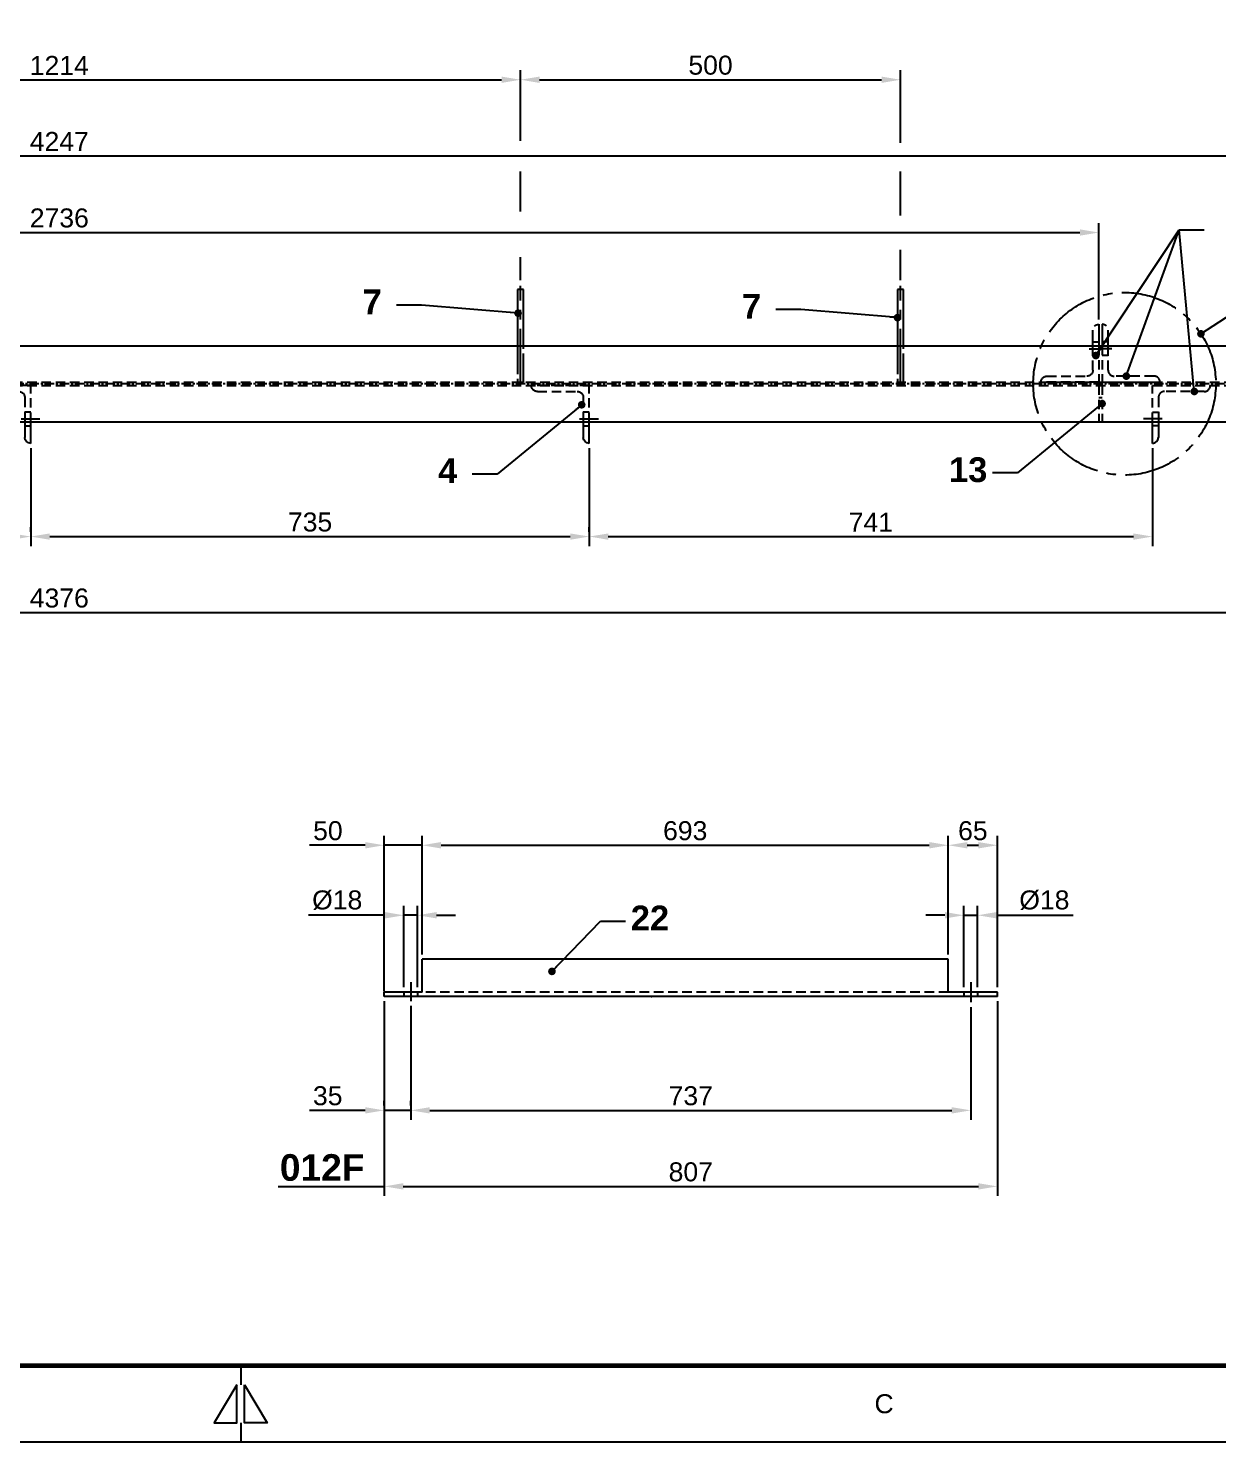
# Model space of a CAD drawing. Header units: millimetres. Extents: x -11137 to 17544, y -5373 to 15400.
# Drawn here: x 2880 to 4446, y 0 to 1859 of the extents above; entities that cross this region are included whole.
import ezdxf
from ezdxf.enums import TextEntityAlignment as Align

# ---------------------------------------------------------------- set-up
doc = ezdxf.new("R2010")
doc.units = ezdxf.units.MM
doc.header["$LTSCALE"] = 100
doc.header["$MEASUREMENT"] = 0
for name, pattern in [('CENTER', [2, 1.25, -0.25, 0.25, -0.25]), ('CENTER2', [1.125, 0.75, -0.125, 0.125, -0.125]), ('HIDDEN', [0.375, 0.25, -0.125])]:
    doc.linetypes.add(name, pattern=pattern)
for name, color, linetype in [('2D_BEMASSUNG', 1, 'Continuous'), ('CENTRO', 1, 'CENTER'), ('EM-PJ-CENTRO', 10, 'CENTER2'), ('EM-PJ-CONTORNO', 3, 'Continuous'), ('EM-PJ-COTA', 7, 'Continuous'), ('EM-PJ-TEXTO', 7, 'Continuous'), ('EM-PJ-TRACEJADA', 1, 'HIDDEN')]:
    doc.layers.add(name, color=color, linetype=linetype)
doc.styles.add('PADRAO ANGLO', font='arial.ttf')
doc.styles.add('PADRAO ANGLO NEG', font='arialbd.ttf')
doc.dimstyles.new('COTAS-ANGLO-PADRÃO', dxfattribs={"dimscale": 10, "dimtxt": 2.5, "dimasz": 2.5, "dimexe": 1.25, "dimexo": 0.625, "dimtad": 1, "dimtxsty": 'PADRAO ANGLO', "dimcen": 2.5, "dimclrd": 256, "dimclre": 256, "dimclrt": 256, "dimadec": 0, "dimazin": 0, "dimtfac": 1, "dimtmove": 0, "dimatfit": 0, "dimfxl": 1, "dimarcsym": 0})

# ---------------------------------------------------------------- blocks, each defined once
blk = doc.blocks.new('FORMATO_A1')
for p, q in [((316, 10), (316, 7.5)), ((316, 2.5), (316, 0)), ((0, 0), (841, 0))]:
    blk.add_line(p, q)
at = {"const_width": 0.6}
blk.add_lwpolyline([(831, 584), (25, 584), (25, 10), (831, 10)], close=True, dxfattribs=at)
for points in [[(315.5, 7.5), (312.5, 2.5), (315.5, 2.5)], [(316.5, 7.5), (319.5, 2.5), (316.5, 2.5)]]:
    blk.add_lwpolyline(points, close=True)
at = {"style": 'PADRAO ANGLO'}
blk.add_text('C', height=2.5, dxfattribs=at).set_placement((400.66, 5), align=Align.MIDDLE)
blk = doc.blocks.new('*D43')
at = {"layer": 'Defpoints', "color": 0, "transparency": 16777216}
for p in [(733.2, 1389.6), (5109.4, 1388.7), (5109.4, 1090.8)]:
    blk.add_point(p, dxfattribs=at)
at = {"layer": 'EM-PJ-COTA', "lineweight": -2, "transparency": 16777216}
for p, q in [((733.2, 1383.4), (733.2, 1078.3)), ((5109.4, 1382.4), (5109.4, 1078.3)), ((758.2, 1090.8), (5084.4, 1090.8))]:
    blk.add_line(p, q, dxfattribs=at)
at = {"layer": 'EM-PJ-COTA', "transparency": 16777216}
for points in [[(758.2, 1094.9), (758.2, 1086.6), (733.2, 1090.8)], [(5084.4, 1094.9), (5084.4, 1086.6), (5109.4, 1090.8)]]:
    blk.add_solid(points, dxfattribs=at)
at = {"layer": 'EM-PJ-COTA', "transparency": 16777216, "insert": (2921.3, 1109.8), "char_height": 25, "attachment_point": 5, "style": 'PADRAO ANGLO'}
blk.add_mtext('4376', dxfattribs=at)
blk = doc.blocks.new('*D46')
at = {"layer": 'Defpoints', "color": 0, "transparency": 16777216}
for p in [(2883.8, 1313.4), (2148.5, 1190.8), (2883.8, 1190.8)]:
    blk.add_point(p, dxfattribs=at)
at = {"layer": 'EM-PJ-COTA', "lineweight": -2, "transparency": 16777216}
for p, q in [((2883.8, 1307.2), (2883.8, 1178.3)), ((2148.5, 1197), (2148.5, 1203.3)), ((2173.5, 1190.8), (2858.8, 1190.8))]:
    blk.add_line(p, q, dxfattribs=at)
at = {"layer": 'EM-PJ-COTA', "transparency": 16777216}
for points in [[(2173.5, 1194.9), (2173.5, 1186.6), (2148.5, 1190.8)], [(2858.8, 1194.9), (2858.8, 1186.6), (2883.8, 1190.8)]]:
    blk.add_solid(points, dxfattribs=at)
at = {"layer": 'EM-PJ-COTA', "transparency": 16777216, "insert": (2516.2, 1209.8), "char_height": 25, "attachment_point": 5, "style": 'PADRAO ANGLO'}
blk.add_mtext('735', dxfattribs=at)
blk = doc.blocks.new('*D47')
at = {"layer": 'Defpoints', "color": 0, "transparency": 16777216}
for p in [(3618.7, 1313.4), (2883.8, 1190.8), (3618.7, 1190.8)]:
    blk.add_point(p, dxfattribs=at)
at = {"layer": 'EM-PJ-COTA', "lineweight": -2, "transparency": 16777216}
for p, q in [((3618.7, 1307.2), (3618.7, 1178.3)), ((2883.8, 1197), (2883.8, 1203.3)), ((2908.8, 1190.8), (3593.7, 1190.8))]:
    blk.add_line(p, q, dxfattribs=at)
at = {"layer": 'EM-PJ-COTA', "transparency": 16777216}
for points in [[(2908.8, 1194.9), (2908.8, 1186.6), (2883.8, 1190.8)], [(3593.7, 1194.9), (3593.7, 1186.6), (3618.7, 1190.8)]]:
    blk.add_solid(points, dxfattribs=at)
at = {"layer": 'EM-PJ-COTA', "transparency": 16777216, "insert": (3251.3, 1209.8), "char_height": 25, "attachment_point": 5, "style": 'PADRAO ANGLO'}
blk.add_mtext('735', dxfattribs=at)
blk = doc.blocks.new('*D48')
at = {"layer": 'Defpoints', "color": 0, "transparency": 16777216}
for p in [(4359.7, 1313.4), (3618.7, 1190.8), (4359.7, 1190.8)]:
    blk.add_point(p, dxfattribs=at)
at = {"layer": 'EM-PJ-COTA', "lineweight": -2, "transparency": 16777216}
for p, q in [((4359.7, 1307.2), (4359.7, 1178.3)), ((3618.7, 1197), (3618.7, 1203.3)), ((3643.7, 1190.8), (4334.7, 1190.8))]:
    blk.add_line(p, q, dxfattribs=at)
at = {"layer": 'EM-PJ-COTA', "transparency": 16777216}
for points in [[(3643.7, 1194.9), (3643.7, 1186.6), (3618.7, 1190.8)], [(4334.7, 1194.9), (4334.7, 1186.6), (4359.7, 1190.8)]]:
    blk.add_solid(points, dxfattribs=at)
at = {"layer": 'EM-PJ-COTA', "transparency": 16777216, "insert": (3989.2, 1209.6), "char_height": 25, "attachment_point": 5, "style": 'PADRAO ANGLO'}
blk.add_mtext('741', dxfattribs=at)
blk = doc.blocks.new('*D50')
at = {"layer": 'Defpoints', "color": 0, "transparency": 16777216}
for p in [(1553.5, 1590.8), (4289.2, 1590.8), (4289.2, 1470.1)]:
    blk.add_point(p, dxfattribs=at)
at = {"layer": 'EM-PJ-COTA', "lineweight": -2, "transparency": 16777216}
for p, q in [((1553.5, 1597), (1553.5, 1603.3)), ((4289.2, 1476.4), (4289.2, 1603.3)), ((1578.5, 1590.8), (4264.2, 1590.8))]:
    blk.add_line(p, q, dxfattribs=at)
at = {"layer": 'EM-PJ-COTA', "transparency": 16777216}
for points in [[(1578.5, 1594.9), (1578.5, 1586.6), (1553.5, 1590.8)], [(4264.2, 1594.9), (4264.2, 1586.6), (4289.2, 1590.8)]]:
    blk.add_solid(points, dxfattribs=at)
at = {"layer": 'EM-PJ-COTA', "transparency": 16777216, "insert": (2921.3, 1609.8), "char_height": 25, "attachment_point": 5, "style": 'PADRAO ANGLO'}
blk.add_mtext('2736', dxfattribs=at)
blk = doc.blocks.new('*D53')
at = {"layer": 'Defpoints', "color": 0, "transparency": 16777216}
for p in [(2314.4, 1791.8), (3528.2, 1791.8), (3528.2, 1521.8)]:
    blk.add_point(p, dxfattribs=at)
at = {"layer": 'EM-PJ-COTA', "lineweight": -2, "transparency": 16777216}
for p, q in [((2314.4, 1798), (2314.4, 1804.3)), ((3528.2, 1711.3), (3528.2, 1804.3)), ((2339.4, 1791.8), (3503.2, 1791.8)), ((3528.2, 1618.4), (3528.2, 1671.1)), ((3528.2, 1528), (3528.2, 1558.3))]:
    blk.add_line(p, q, dxfattribs=at)
at = {"layer": 'EM-PJ-COTA', "transparency": 16777216}
for points in [[(2339.4, 1795.9), (2339.4, 1787.6), (2314.4, 1791.8)], [(3503.2, 1795.9), (3503.2, 1787.6), (3528.2, 1791.8)]]:
    blk.add_solid(points, dxfattribs=at)
at = {"layer": 'EM-PJ-COTA', "transparency": 16777216, "insert": (2921.3, 1810.6), "char_height": 25, "attachment_point": 5, "style": 'PADRAO ANGLO'}
blk.add_mtext('1214', dxfattribs=at)
blk = doc.blocks.new('*D54')
at = {"layer": 'Defpoints', "color": 0, "transparency": 16777216}
for p in [(3528.2, 1791.8), (4028.2, 1791.8), (4028.2, 1521.8)]:
    blk.add_point(p, dxfattribs=at)
at = {"layer": 'EM-PJ-COTA', "lineweight": -2, "transparency": 16777216}
for p, q in [((3528.2, 1798), (3528.2, 1804.3)), ((4028.2, 1708.7), (4028.2, 1804.3)), ((3553.2, 1791.8), (4003.2, 1791.8)), ((4028.2, 1613.2), (4028.2, 1671.1)), ((4028.2, 1528), (4028.2, 1568.1))]:
    blk.add_line(p, q, dxfattribs=at)
at = {"layer": 'EM-PJ-COTA', "transparency": 16777216}
for points in [[(3553.2, 1795.9), (3553.2, 1787.6), (3528.2, 1791.8)], [(4003.2, 1795.9), (4003.2, 1787.6), (4028.2, 1791.8)]]:
    blk.add_solid(points, dxfattribs=at)
at = {"layer": 'EM-PJ-COTA', "transparency": 16777216, "insert": (3778.2, 1810.8), "char_height": 25, "attachment_point": 5, "style": 'PADRAO ANGLO'}
blk.add_mtext('500', dxfattribs=at)
blk = doc.blocks.new("u8'")
at = {"layer": '2D_BEMASSUNG'}
blk.add_point((36525.6, -24418.9), dxfattribs=at)
at = {"layer": 'EM-PJ-CENTRO'}
for p, q in [((36105.5, -24437.4), (36105.5, -24411.1)), ((36842.4, -24437.4), (36842.4, -24412.6))]:
    blk.add_line(p, q, dxfattribs=at)
at = {"layer": 'EM-PJ-CONTORNO', "ltscale": 0.5}
for p, q in [((36070.5, -24418.9), (36125.1, -24418.9)), ((36070.5, -24418.9), (36070.5, -24424.5)), ((36070.5, -24424.5), (36135.1, -24424.5)), ((36125.1, -24418.9), (36838.5, -24418.9)), ((36135.1, -24424.5), (36135.1, -24467.7)), ((36827.6, -24424.5), (36827.6, -24467.7)), ((36827.6, -24424.5), (36877.4, -24424.5)), ((36838.5, -24418.9), (36877.4, -24418.9)), ((36877.4, -24418.9), (36877.4, -24424.5)), ((36135.1, -24467.7), (36827.6, -24467.7))]:
    blk.add_line(p, q, dxfattribs=at)
at = {"layer": 'EM-PJ-TRACEJADA', "ltscale": 0.5}
for p, q in [((36096.5, -24424.5), (36096.5, -24418.9)), ((36114.5, -24424.5), (36114.5, -24418.9)), ((36135.1, -24424.5), (36827.6, -24424.5)), ((36833.4, -24424.5), (36833.4, -24418.9)), ((36851.4, -24424.5), (36851.4, -24418.9))]:
    blk.add_line(p, q, dxfattribs=at)
blk = doc.blocks.new('*D115')
at = {"layer": 'Defpoints', "color": 0, "transparency": 16777216}
for p in [(3348.8, 585.9), (4155.7, 585.9), (4155.7, 335.9)]:
    blk.add_point(p, dxfattribs=at)
at = {"layer": 'EM-PJ-COTA', "lineweight": -2, "transparency": 16777216}
for p, q in [((3348.8, 579.7), (3348.8, 323.4)), ((4155.7, 579.7), (4155.7, 323.4)), ((3373.8, 335.9), (4130.7, 335.9))]:
    blk.add_line(p, q, dxfattribs=at)
at = {"layer": 'EM-PJ-COTA', "transparency": 16777216}
for points in [[(3373.8, 340.1), (3373.8, 331.8), (3348.8, 335.9)], [(4130.7, 340.1), (4130.7, 331.8), (4155.7, 335.9)]]:
    blk.add_solid(points, dxfattribs=at)
at = {"layer": 'EM-PJ-COTA', "transparency": 16777216, "insert": (3752.2, 354.9), "char_height": 25, "attachment_point": 5, "style": 'PADRAO ANGLO'}
blk.add_mtext('807', dxfattribs=at)
blk = doc.blocks.new('b guard remov')
at = {"layer": 'EM-PJ-CENTRO'}
blk.add_line((39699.5, -27139.9), (39699.5, -27008), dxfattribs=at)
at = {"layer": 'EM-PJ-CENTRO', "ltscale": 0.5}
for p, q in [((39695.5, -27134.9), (39695.5, -27087)), ((39703.5, -27087), (39703.5, -27134.9)), ((39703.5, -27134.9), (39695.5, -27134.9))]:
    blk.add_line(p, q, dxfattribs=at)
at = {"layer": 'EM-PJ-CONTORNO', "ltscale": 0.5}
for p, q in [((39695.5, -27087), (39695.5, -27013)), ((39695.5, -27013), (39703.5, -27013)), ((39703.5, -27013), (39703.5, -27087))]:
    blk.add_line(p, q, dxfattribs=at)
blk = doc.blocks.new('A$Cd46b86cf')
at = {"layer": 'CENTRO', "ltscale": 0.1}
blk.add_line((769.54, -3.9), (751.6, -3.9), dxfattribs=at)
at = {"layer": 'EM-PJ-CONTORNO', "ltscale": 0.5}
for p, q in [((756.6, 28.3), (756.6, 0)), ((764.54, 10), (764.54, 20.36)), ((764.54, 0), (764.54, 10))]:
    blk.add_line(p, q, dxfattribs=at)
blk.add_arc((756.6, 20.36), 7.94, 42.26372, 90, dxfattribs=at)
at = {"layer": 'EM-PJ-TRACEJADA', "ltscale": 0.5}
for p, q in [((764.54, 5.1), (756.6, 5.1)), ((764.54, -32.02), (764.54, 0)), ((756.6, 0), (756.6, -47.9)), ((756.6, -47.9), (832.8, -47.9)), ((824.86, -39.96), (772.48, -39.96))]:
    blk.add_line(p, q, dxfattribs=at)
at = {"layer": 'EM-PJ-TRACEJADA'}
blk.add_line((764.54, -12.9), (756.6, -12.9), dxfattribs=at)
at = {"layer": 'EM-PJ-TRACEJADA', "ltscale": 0.5}
for centre, start, end in [((772.48, -32.02), 180, 270), ((824.86, -47.9), 0, 90)]:
    blk.add_arc(centre, 7.94, start, end, dxfattribs=at)
blk = doc.blocks.new('A$Cfd298604')
at = {"layer": 'EM-PJ-CENTRO'}
blk.add_line((44, 12.9), (44, -11.9), dxfattribs=at)
at = {"layer": 'EM-PJ-CONTORNO', "ltscale": 0.5}
for p, q in [((47.9, 7.9), (68.3, 7.9)), ((76.2, 0), (47.9, 0))]:
    blk.add_line(p, q, dxfattribs=at)
blk.add_arc((68.3, 0), 7.94, 0, 90, dxfattribs=at)
at = {"layer": 'EM-PJ-TRACEJADA', "ltscale": 0.5}
for p, q in [((0, 0), (0, 76.2)), ((7.9, 68.3), (7.9, 15.9)), ((47.9, 0), (0, 0)), ((15.9, 7.9), (47.9, 7.9))]:
    blk.add_line(p, q, dxfattribs=at)
at = {"layer": 'EM-PJ-TRACEJADA'}
for p, q in [((35, 0), (35, 7.9)), ((53, 7.9), (53, 0))]:
    blk.add_line(p, q, dxfattribs=at)
at = {"layer": 'EM-PJ-TRACEJADA', "ltscale": 0.5}
for centre, start, end in [((0, 68.3), 0, 90), ((15.9, 15.9), 180, 270)]:
    blk.add_arc(centre, 7.94, start, end, dxfattribs=at)
blk = doc.blocks.new('A$Cdb7c571d')
at = {"layer": 'CENTRO', "ltscale": 0.1}
blk.add_line((5, 0), (-4381.2, 0), dxfattribs=at)
at = {"layer": 'EM-PJ-CONTORNO', "ltscale": 0.5}
for p, q in [((-4311.6, 50), (-64.6, 50)), ((-4311.6, -50), (-64.6, -50))]:
    blk.add_line(p, q, dxfattribs=at)
at = {"layer": 'EM-PJ-TRACEJADA', "ltscale": 0.5}
for p, q in [((-4311.6, 2.2), (-64.6, 2.2)), ((-4311.6, -2.2), (-64.6, -2.2)), ((-820.2, -2.2), (-820.2, -50)), ((-820.2, -18.1), (-815.9, -18.1)), ((-815.9, -2.2), (-815.9, -50))]:
    blk.add_line(p, q, dxfattribs=at)
at = {"layer": 'EM-PJ-CENTRO', "xscale": -1}
for p in [(38118.3, 27137.1), (38618.3, 27137.1)]:
    blk.add_blockref('b guard remov', p, dxfattribs=at)
at = {"layer": 'EM-PJ-TRACEJADA', "xscale": -1}
blk.add_blockref('A$Cd46b86cf', (-63.6, 50), dxfattribs=at)
at = {"layer": 'EM-PJ-TRACEJADA'}
blk.add_blockref('A$Cd46b86cf', (-1572.5, 50), dxfattribs=at)
at = {"layer": 'EM-PJ-TRACEJADA', "xscale": -1.000000000000001, "rotation": 90}
for p in [(-2225.6, -2.2), (-1490.7, -2.2)]:
    blk.add_blockref('A$Cfd298604', p, dxfattribs=at)
at = {"layer": 'EM-PJ-TRACEJADA', "rotation": 270}
blk.add_blockref('A$Cfd298604', (-749.8, -2.2), dxfattribs=at)
blk = doc.blocks.new('*D294')
at = {"layer": 'Defpoints', "color": 0, "transparency": 16777216}
for p in [(3398.6, 784.7), (3398.6, 634.7), (3348.8, 585.9)]:
    blk.add_point(p, dxfattribs=at)
at = {"layer": 'EM-PJ-COTA', "lineweight": -2, "transparency": 16777216}
for p, q in [((3323.8, 784.7), (3250.5, 784.7)), ((3348.8, 592.2), (3348.8, 797.2)), ((3398.6, 784.7), (3348.8, 784.7)), ((3398.6, 640.9), (3398.6, 797.2)), ((3423.6, 784.7), (3448.6, 784.7))]:
    blk.add_line(p, q, dxfattribs=at)
at = {"layer": 'EM-PJ-COTA', "transparency": 16777216}
for points in [[(3323.8, 788.9), (3323.8, 780.5), (3348.8, 784.7)], [(3423.6, 788.9), (3423.6, 780.5), (3398.6, 784.7)]]:
    blk.add_solid(points, dxfattribs=at)
at = {"layer": 'EM-PJ-COTA', "transparency": 16777216, "insert": (3274.7, 803.7), "char_height": 25, "attachment_point": 5, "style": 'PADRAO ANGLO'}
blk.add_mtext('50', dxfattribs=at)
blk = doc.blocks.new('*D295')
at = {"layer": 'Defpoints', "color": 0, "transparency": 16777216}
for p in [(3398.6, 784.7), (4091.1, 784.7), (4091.1, 634.7)]:
    blk.add_point(p, dxfattribs=at)
at = {"layer": 'EM-PJ-COTA', "lineweight": -2, "transparency": 16777216}
for p, q in [((3398.6, 790.9), (3398.6, 797.2)), ((3423.6, 784.7), (4066.1, 784.7)), ((4091.1, 640.9), (4091.1, 797.2))]:
    blk.add_line(p, q, dxfattribs=at)
at = {"layer": 'EM-PJ-COTA', "transparency": 16777216}
for points in [[(3423.6, 788.9), (3423.6, 780.5), (3398.6, 784.7)], [(4066.1, 788.9), (4066.1, 780.5), (4091.1, 784.7)]]:
    blk.add_solid(points, dxfattribs=at)
at = {"layer": 'EM-PJ-COTA', "transparency": 16777216, "insert": (3744.9, 803.7), "char_height": 25, "attachment_point": 5, "style": 'PADRAO ANGLO'}
blk.add_mtext('693', dxfattribs=at)
blk = doc.blocks.new('*D296')
at = {"layer": 'Defpoints', "color": 0, "transparency": 16777216}
for p in [(4091.1, 784.7), (4155.7, 784.7), (4155.7, 591.5)]:
    blk.add_point(p, dxfattribs=at)
at = {"layer": 'EM-PJ-COTA', "lineweight": -2, "transparency": 16777216}
for p, q in [((4091.1, 790.9), (4091.1, 797.2)), ((4116.1, 784.7), (4130.7, 784.7)), ((4155.7, 597.8), (4155.7, 797.2))]:
    blk.add_line(p, q, dxfattribs=at)
at = {"layer": 'EM-PJ-COTA', "transparency": 16777216}
for points in [[(4116.1, 788.9), (4116.1, 780.5), (4091.1, 784.7)], [(4130.7, 788.9), (4130.7, 780.5), (4155.7, 784.7)]]:
    blk.add_solid(points, dxfattribs=at)
at = {"layer": 'EM-PJ-COTA', "transparency": 16777216, "insert": (4123.4, 803.7), "char_height": 25, "attachment_point": 5, "style": 'PADRAO ANGLO'}
blk.add_mtext('65', dxfattribs=at)
blk = doc.blocks.new('*D297')
at = {"layer": 'Defpoints', "color": 0, "transparency": 16777216}
for p in [(3383.8, 579.6), (3348.8, 435.9), (3348.8, 435.9)]:
    blk.add_point(p, dxfattribs=at)
at = {"layer": 'EM-PJ-COTA', "lineweight": -2, "transparency": 16777216}
for p, q in [((3383.8, 573.4), (3383.8, 423.4)), ((3348.8, 442.2), (3348.8, 448.4)), ((3323.8, 435.9), (3250.3, 435.9)), ((3383.8, 435.9), (3348.8, 435.9)), ((3408.8, 435.9), (3433.8, 435.9))]:
    blk.add_line(p, q, dxfattribs=at)
at = {"layer": 'EM-PJ-COTA', "transparency": 16777216}
for points in [[(3323.8, 440.1), (3323.8, 431.8), (3348.8, 435.9)], [(3408.8, 440.1), (3408.8, 431.8), (3383.8, 435.9)]]:
    blk.add_solid(points, dxfattribs=at)
at = {"layer": 'EM-PJ-COTA', "transparency": 16777216, "insert": (3274.5, 455), "char_height": 25, "attachment_point": 5, "style": 'PADRAO ANGLO'}
blk.add_mtext('35', dxfattribs=at)
blk = doc.blocks.new('*D298')
at = {"layer": 'Defpoints', "color": 0, "transparency": 16777216}
for p in [(4120.7, 578.2), (3383.8, 435.9), (4120.7, 435.9)]:
    blk.add_point(p, dxfattribs=at)
at = {"layer": 'EM-PJ-COTA', "lineweight": -2, "transparency": 16777216}
for p, q in [((4120.7, 571.9), (4120.7, 423.4)), ((3383.8, 442.2), (3383.8, 448.4)), ((3408.8, 435.9), (4095.7, 435.9))]:
    blk.add_line(p, q, dxfattribs=at)
at = {"layer": 'EM-PJ-COTA', "transparency": 16777216}
for points in [[(3408.8, 440.1), (3408.8, 431.8), (3383.8, 435.9)], [(4095.7, 440.1), (4095.7, 431.8), (4120.7, 435.9)]]:
    blk.add_solid(points, dxfattribs=at)
at = {"layer": 'EM-PJ-COTA', "transparency": 16777216, "insert": (3752.2, 455), "char_height": 25, "attachment_point": 5, "style": 'PADRAO ANGLO'}
blk.add_mtext('737', dxfattribs=at)
blk = doc.blocks.new('*D301')
at = {"layer": 'Defpoints', "color": 0, "transparency": 16777216}
for p in [(797.8, 1691.8), (5044.8, 1691.8), (5044.8, 1519.9)]:
    blk.add_point(p, dxfattribs=at)
at = {"layer": 'EM-PJ-COTA', "lineweight": -2, "transparency": 16777216}
for p, q in [((797.8, 1698), (797.8, 1704.3)), ((5044.8, 1526.1), (5044.8, 1704.3)), ((822.8, 1691.8), (5019.8, 1691.8))]:
    blk.add_line(p, q, dxfattribs=at)
at = {"layer": 'EM-PJ-COTA', "transparency": 16777216}
for points in [[(822.8, 1695.9), (822.8, 1687.6), (797.8, 1691.8)], [(5019.8, 1695.9), (5019.8, 1687.6), (5044.8, 1691.8)]]:
    blk.add_solid(points, dxfattribs=at)
at = {"layer": 'EM-PJ-COTA', "transparency": 16777216, "insert": (2921.3, 1710.6), "char_height": 25, "attachment_point": 5, "style": 'PADRAO ANGLO'}
blk.add_mtext('4247', dxfattribs=at)
blk = doc.blocks.new('*D394')
at = {"layer": 'Defpoints', "color": 0, "transparency": 16777216}
for p in [(4129.7, 692.6), (4111.7, 591.5), (4129.7, 591.5)]:
    blk.add_point(p, dxfattribs=at)
at = {"layer": 'EM-PJ-COTA', "lineweight": -2, "transparency": 16777216}
for p, q in [((4086.7, 692.6), (4061.7, 692.6)), ((4111.7, 597.8), (4111.7, 705.1)), ((4111.7, 692.6), (4129.7, 692.6)), ((4129.7, 597.8), (4129.7, 705.1)), ((4154.7, 692.6), (4255.3, 692.6))]:
    blk.add_line(p, q, dxfattribs=at)
at = {"layer": 'EM-PJ-COTA', "transparency": 16777216}
for points in [[(4086.7, 696.8), (4086.7, 688.4), (4111.7, 692.6)], [(4154.7, 696.8), (4154.7, 688.4), (4129.7, 692.6)]]:
    blk.add_solid(points, dxfattribs=at)
at = {"layer": 'EM-PJ-COTA', "transparency": 16777216, "insert": (4217.5, 712.3), "char_height": 25, "attachment_point": 5, "style": 'PADRAO ANGLO'}
blk.add_mtext('%%C18', dxfattribs=at)
blk = doc.blocks.new('*D395')
at = {"layer": 'Defpoints', "color": 0, "transparency": 16777216}
for p in [(3374.8, 692.6), (3374.8, 591.5), (3392.8, 591.5)]:
    blk.add_point(p, dxfattribs=at)
at = {"layer": 'EM-PJ-COTA', "lineweight": -2, "transparency": 16777216}
for p, q in [((3349.8, 692.6), (3249.2, 692.6)), ((3374.8, 597.8), (3374.8, 705.1)), ((3392.8, 692.6), (3374.8, 692.6)), ((3392.8, 597.8), (3392.8, 705.1)), ((3417.8, 692.6), (3442.8, 692.6))]:
    blk.add_line(p, q, dxfattribs=at)
at = {"layer": 'EM-PJ-COTA', "transparency": 16777216}
for points in [[(3349.8, 696.8), (3349.8, 688.4), (3374.8, 692.6)], [(3417.8, 696.8), (3417.8, 688.4), (3392.8, 692.6)]]:
    blk.add_solid(points, dxfattribs=at)
at = {"layer": 'EM-PJ-COTA', "transparency": 16777216, "insert": (3287, 712.3), "char_height": 25, "attachment_point": 5, "style": 'PADRAO ANGLO'}
blk.add_mtext('%%C18', dxfattribs=at)

msp = doc.modelspace()

# ---------------------------------------------------------------- linework, layer by layer
at = {"layer": 'EM-PJ-CENTRO'}
msp.add_circle((4322.972, 1391.763), 120.098, dxfattribs=at)
at = {"layer": 'EM-PJ-CONTORNO'}
msp.add_line((3209.225, 335.93), (3348.767, 335.93), dxfattribs=at)
at = {"layer": 'EM-PJ-COTA'}
for p, q in [((4395.056, 1594.317), (4427.982, 1594.317)), ((3397.995, 1495.246), (3365.07, 1495.246)), ((3897.233, 1489.377), (3864.307, 1489.377)), ((3497.491, 1272.951), (3464.565, 1272.951)), ((4182.261, 1274.455), (4149.335, 1274.455)), ((3633.455, 684.715), (3666.381, 684.715))]:
    msp.add_line(p, q, dxfattribs=at)

# ---------------------------------------------------------------- block references
at = {"xscale": 10, "yscale": 10, "zscale": 10}
msp.add_blockref('FORMATO_A1', (0, 0), dxfattribs=at)
at = {"layer": '2D_BEMASSUNG', "color": 5, "rotation": 180}
msp.add_blockref("u8'", (40226.207, -23832.968), dxfattribs=at)
at = {"layer": 'EM-PJ-CONTORNO'}
msp.add_blockref('A$Cdb7c571d', (5109.427, 1391.763), dxfattribs=at)

# ---------------------------------------------------------------- texts
at = {"layer": 'EM-PJ-TEXTO', "style": 'PADRAO ANGLO NEG'}
for s, height, p in [('7', 32.5, (3332.939, 1499.606)), ('7', 32.5, (3832.177, 1493.736)), ('4', 32.5, (3432.434, 1277.31)), ('13', 32.5, (4117.204, 1278.814)), ('22', 32.5, (3698.511, 689.074)), ('012F', 35, (3267.188, 360.773))]:
    msp.add_text(s, height=height, dxfattribs=at).set_placement(p, align=Align.MIDDLE_CENTER)

# ---------------------------------------------------------------- dimensions: what is measured, and where the dimension line sits
at = {"layer": 'EM-PJ-COTA'}
for base, p1, p2, picture, middle in [((3528.238, 1791.763), (2314.416, 1791.763), (3528.238, 1521.763), '*D53', (2921.327, 1810.565)), ((4028.238, 1791.763), (3528.238, 1791.763), (4028.238, 1521.763), '*D54', (3778.238, 1810.778)), ((4289.177, 1590.763), (1553.477, 1590.763), (4289.177, 1470.113), '*D50', (2921.327, 1609.786)), ((5109.427, 1090.763), (733.227, 1389.613), (5109.427, 1388.663), '*D43', (2921.327, 1109.786)), ((2883.847, 1190.763), (2148.514, 1190.763), (2883.847, 1313.413), '*D46', (2516.18, 1209.786)), ((3618.74, 1190.763), (2883.847, 1190.763), (3618.74, 1313.413), '*D47', (3251.294, 1209.786)), ((4359.665, 1190.763), (3618.74, 1190.763), (4359.665, 1313.413), '*D48', (3989.203, 1209.565)), ((4091.117110038, 784.699604726), (3398.617110038, 784.699604726), (4091.117110038, 634.699604726), '*D295', (3744.867110038, 803.722456022)), ((4155.717, 784.7), (4091.117, 784.7), (4155.717, 591.52), '*D296', (4123.417, 803.714)), ((4120.717, 435.93), (3383.767, 435.93), (4120.717, 578.157), '*D298', (3752.242, 454.952))]:
    dim = msp.add_linear_dim(base=base, p1=p1, p2=p2, dimstyle='COTAS-ANGLO-PADRÃO', override={"dimdec": 0}, dxfattribs=at)
    dim.commit()
    dim.dimension.update_dxf_attribs({"geometry": picture, "text_midpoint": middle})
for base, p1, p2, picture, middle in [((5044.827, 1691.763), (797.827, 1691.763), (5044.827, 1519.9), '*D301', (2921.327, 1710.565)), ((3348.767, 435.93), (3383.767, 579.603), (3348.767, 435.93), '*D297', (3274.526, 454.952))]:
    dim = msp.add_linear_dim(base=base, p1=p1, p2=p2, dimstyle='COTAS-ANGLO-PADRÃO', dxfattribs=at)
    dim.commit()
    dim.dimension.update_dxf_attribs({"geometry": picture, "text_midpoint": middle})
dim = msp.add_linear_dim(base=(3398.617, 784.7), p1=(3348.767, 585.93), p2=(3398.617, 634.7), dimstyle='COTAS-ANGLO-PADRÃO', override={"dimdec": 0}, dxfattribs=at)
dim.commit()
dim.dimension.update_dxf_attribs({"geometry": '*D294', "text_midpoint": (3274.654, 784.7), "dimtype": 160})
for base, p1, p2, picture, middle in [((3374.767, 692.599), (3392.767, 591.52), (3374.767, 591.52), '*D395', (3286.986, 712.313)), ((4129.717, 692.599), (4111.717, 591.52), (4129.717, 591.52), '*D394', (4217.498, 712.313))]:
    dim = msp.add_linear_dim(base=base, p1=p1, p2=p2, text='%%C<>', dimstyle='COTAS-ANGLO-PADRÃO', dxfattribs=at)
    dim.commit()
    dim.dimension.update_dxf_attribs({"geometry": picture, "text_midpoint": middle})
dim = msp.add_linear_dim(base=(4155.717, 335.93), p1=(3348.767, 585.93), p2=(4155.717, 585.93), angle=180, dimstyle='COTAS-ANGLO-PADRÃO', override={"dimdec": 0}, dxfattribs=at)
dim.commit()
dim.dimension.update_dxf_attribs({"geometry": '*D115', "text_midpoint": (3752.242, 354.944)})

# ---------------------------------------------------------------- leaders
for points in [[(4285.207, 1428.913), (4395.056, 1594.317)], [(4325.34, 1401.853), (4395.056, 1594.317)], [(4414.825, 1381.673), (4395.056, 1594.317)], [(4423.482, 1457.5), (4590.019, 1566.421)], [(3524.981, 1484.683), (3397.995, 1495.246)], [(4024.219, 1478.813), (3897.233, 1489.377)], [(3608.707, 1364.185), (3497.491, 1272.951)], [(4293.477, 1365.688), (4182.261, 1274.455)], [(3569.546, 618.739), (3633.455, 684.715)]]:
    msp.add_leader(points, dimstyle='COTAS-ANGLO-PADRÃO', override={"dimasz": 1, "dimldrblk": 'Dot'}, dxfattribs=at)

doc.saveas('drawing.dxf')
